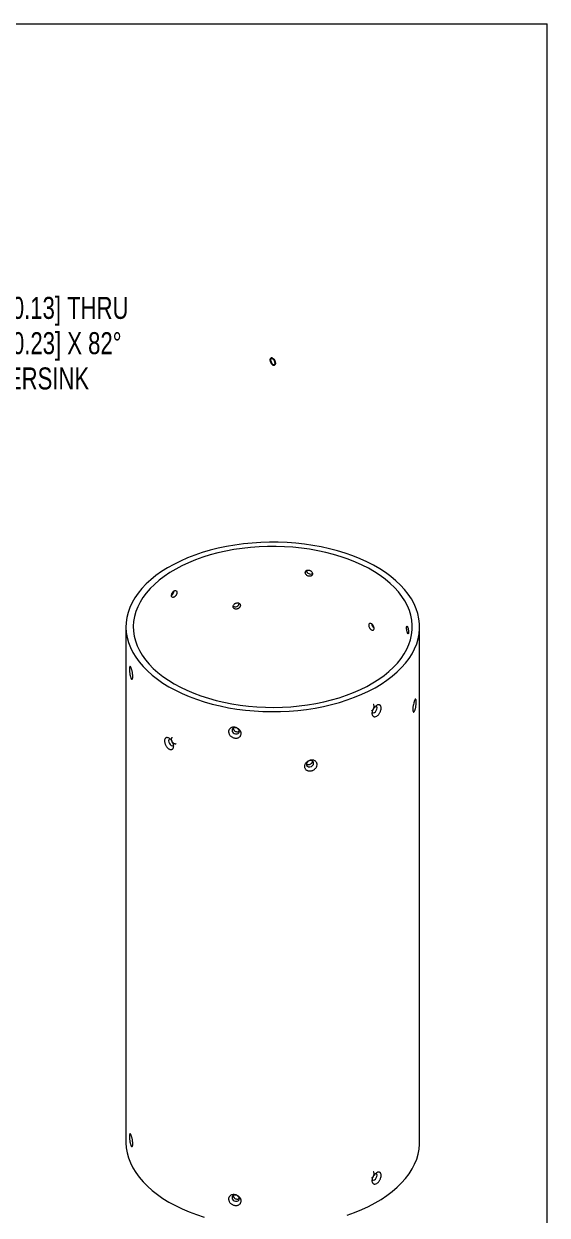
# Model space of a CAD drawing. Header units: millimetres. Extents: x 1 to 20.6, y 0.6 to 27.3.
# Drawn here: x 13.09 to 20.64, y 10.12 to 27.3 of the extents above; entities that cross this region are included whole.
import ezdxf

# ---------------------------------------------------------------- set-up
doc = ezdxf.new("R2010")
doc.units = ezdxf.units.MM
doc.styles.add('SLDTEXTSTYLE0', font='TXT', dxfattribs={"width": 0.75})
doc.dimstyles.new('SLDDIMSTYLE2', dxfattribs={"dimtxt": 0.3175, "dimasz": 0.3302, "dimexe": 0, "dimexo": 0.0625, "dimgap": 0.079375, "dimtad": 0, "dimtih": 1, "dimtoh": 1, "dimlfac": 3, "dimrnd": 1e-09, "dimdsep": 46, "dimtxsty": 'SLDTEXTSTYLE0', "dimsah": 1, "dimcen": 0, "dimadec": 0, "dimazin": 2, "dimtfac": 1, "dimtofl": 0, "dimtmove": 0, "dimatfit": 3, "dimfxl": 1, "dimfrac": 2, "dimtolj": 1, "dimtzin": 12, "dimarcsym": 0})

# ---------------------------------------------------------------- blocks, each defined once
blk = doc.blocks.new('SW_SYMBOL_HOLE_SINK')
at = {"color": 0, "linetype": 'Continuous', "lineweight": 0}
for p, q in [((0, 87.5), (80, 7.5)), ((80, 7.5), (160, 87.5))]:
    blk.add_line(p, q, dxfattribs=at)
blk = doc.blocks.new('_D_4')
at = {"color": 7, "linetype": 'Continuous', "lineweight": 0}
for p, q in [((6.945, 19.63), (10.046, 22.701)), ((10.046, 22.701), (10.601, 22.701))]:
    blk.add_line(p, q, dxfattribs=at)
blk.add_solid([(6.945, 19.63), (7.215, 19.826), (7.143, 19.898)], dxfattribs=at)
at = {"color": 7, "linetype": 'Continuous', "lineweight": 0, "xscale": 0.0040555664, "yscale": 0.0040555664, "zscale": 0.0040555664}
blk.add_blockref('SW_SYMBOL_HOLE_SINK', (10.76, 22.488), dxfattribs=at)
at = {"color": 7, "linetype": 'Continuous', "lineweight": 0, "char_height": 0.3175, "attachment_point": 1, "style": 'SLDTEXTSTYLE0'}
for s, insert in [('18X', (10.771, 23.367)), ('%%c', (11.616, 23.362)), ('0.33[0.13] THRU', (12.213, 23.367)), ('%%c', (11.617, 22.853)), ('0.57[0.23] X 82°', (12.215, 22.858)), ('#4 COUNTERSINK', (11.275, 22.349))]:
    blk.add_mtext(s, dxfattribs=dict(at, insert=insert))

msp = doc.modelspace()

# ---------------------------------------------------------------- linework, layer by layer
at = {"color": 7, "linetype": 'Continuous', "lineweight": 0}
for p in [(0.9525, 27.305), (20.6375, 0.635)]:
    msp.add_line(p, (20.6375, 27.305), dxfattribs=at)
at = {"color": 7, "linetype": 'Continuous', "lineweight": 15}
for p, q in [((14.566364, 18.606801), (14.566364, 11.174919)), ((18.799697, 11.174919), (18.799697, 18.606801))]:
    msp.add_line(p, q, dxfattribs=at)
at = {"color": 7, "linetype": 'Continuous', "flags": 128}
msp.add_lwpolyline([(16.718813, 22.425632), (16.711903, 22.444472), (16.700597, 22.461666), (16.686617, 22.474595), (16.67209, 22.481292), (16.65923, 22.480737), (16.649992, 22.473014), (16.645785, 22.459299), (16.647247, 22.44168), (16.654158, 22.42284), (16.665464, 22.405646), (16.679444, 22.392717), (16.69397, 22.38602), (16.706831, 22.386575), (16.716068, 22.394298), (16.720276, 22.408013), (16.718813, 22.425632)], dxfattribs=at)
at = {"color": 7, "linetype": 'Continuous', "lineweight": 15, "flags": 128}
for points in [[(15.186321, 17.742769), (15.278509, 17.692643), (15.375725, 17.645789), (15.477621, 17.602376), (15.583832, 17.562558), (15.693978, 17.526478), (15.807665, 17.494265), (15.924485, 17.466035), (16.04402, 17.441889), (16.165843, 17.421913), (16.289517, 17.406178), (16.4146, 17.394741), (16.540644, 17.387643), (16.667198, 17.38491), (16.793808, 17.38655), (16.920022, 17.392559), (17.045387, 17.402914), (17.169455, 17.417579), (17.291782, 17.436501), (17.41193, 17.459612), (17.529468, 17.48683), (17.643977, 17.518058), (17.755045, 17.553182), (17.862276, 17.592079), (17.965286, 17.634607), (18.063705, 17.680616), (18.157182, 17.729941), (18.245382, 17.782404), (18.327989, 17.837819), (18.404708, 17.895986), (18.475263, 17.956698), (18.539403, 18.019737), (18.596897, 18.084877), (18.64754, 18.151886), (18.691151, 18.220524), (18.727573, 18.290544), (18.756676, 18.361696), (18.778357, 18.433726), (18.792536, 18.506375), (18.799164, 18.579384), (18.798217, 18.652491), (18.789698, 18.725434), (18.773637, 18.797953), (18.750093, 18.869787), (18.719149, 18.94068), (18.680917, 19.010378), (18.635532, 19.078631), (18.583158, 19.145195), (18.523982, 19.209832), (18.458216, 19.27231), (18.386095, 19.332405), (18.307878, 19.389904), (18.223844, 19.444599), (18.134295, 19.496294), (18.03955, 19.544806), (17.93995, 19.58996), (17.835849, 19.631594), (17.727623, 19.66956), (17.615656, 19.703722), (17.500351, 19.733957), (17.382121, 19.760157), (17.261388, 19.782228), (17.138584, 19.800091), (17.01415, 19.813683), (16.88853, 19.822955), (16.762175, 19.827872), (16.635536, 19.828419), (16.509068, 19.824593), (16.383222, 19.816408), (16.258449, 19.803892), (16.135197, 19.787091), (16.013905, 19.766065), (15.895009, 19.740889), (15.778933, 19.711653), (15.666094, 19.678462), (15.556896, 19.641435), (15.451728, 19.600705), (15.350969, 19.556416), (15.254978, 19.508728), (15.164098, 19.457811), (15.078657, 19.403848), (14.998958, 19.347032), (14.925288, 19.287566), (14.857911, 19.225662), (14.797066, 19.161544), (14.742973, 19.09544), (14.695825, 19.027586), (14.655791, 18.958226), (14.623014, 18.887608), (14.59761, 18.815985), (14.579673, 18.743614), (14.569264, 18.670752), (14.566423, 18.597661), (14.571158, 18.524604), (14.583453, 18.45184), (14.603264, 18.379631), (14.630521, 18.308236), (14.665124, 18.237909), (14.706952, 18.168902), (14.755853, 18.101464), (14.811653, 18.035834), (14.874152, 17.972248), (14.943126, 17.910934), (15.018328, 17.85211), (15.09949, 17.795989), (15.186321, 17.742769)], [(15.261156, 17.785971), (15.350484, 17.737457), (15.444769, 17.692176), (15.54366, 17.650299), (15.64679, 17.611979), (15.753775, 17.57736), (15.864217, 17.546571), (15.977705, 17.519726), (16.093816, 17.496925), (16.21212, 17.478253), (16.332175, 17.463779), (16.453535, 17.453557), (16.57575, 17.447625), (16.698363, 17.446006), (16.820919, 17.448704), (16.942963, 17.455711), (17.064039, 17.467), (17.183698, 17.48253), (17.301495, 17.502241), (17.41699, 17.526062), (17.529756, 17.553903), (17.639371, 17.585661), (17.745429, 17.621217), (17.847535, 17.66044), (17.945308, 17.703184), (18.038386, 17.749289), (18.126422, 17.798584), (18.209088, 17.850886), (18.286078, 17.905999), (18.357104, 17.96372), (18.421902, 18.023833), (18.480231, 18.086115), (18.531875, 18.150334), (18.576641, 18.216251), (18.614363, 18.28362), (18.6449, 18.352192), (18.668138, 18.421711), (18.683992, 18.491919), (18.692402, 18.562554), (18.693337, 18.633354), (18.686794, 18.704055), (18.672797, 18.774394), (18.651397, 18.844109), (18.622675, 18.912942), (18.586738, 18.980636), (18.543718, 19.046939), (18.493777, 19.111605), (18.4371, 19.174393), (18.373897, 19.23507), (18.304404, 19.293409), (18.22888, 19.349194), (18.147604, 19.402218), (18.060881, 19.452282), (17.969032, 19.499201), (17.872399, 19.5428), (17.771341, 19.582918), (17.666235, 19.619404), (17.557471, 19.652123), (17.445454, 19.680954), (17.330601, 19.705788), (17.213339, 19.726535), (17.094104, 19.743115), (16.97334, 19.755469), (16.851496, 19.76355), (16.729025, 19.767327), (16.606383, 19.766787), (16.484027, 19.761932), (16.36241, 19.75278), (16.241987, 19.739364), (16.123204, 19.721736), (16.006503, 19.69996), (15.89232, 19.674117), (15.781077, 19.644303), (15.67319, 19.610631), (15.56906, 19.573223), (15.469074, 19.532221), (15.373604, 19.487776), (15.283005, 19.440054), (15.197614, 19.389232), (15.117749, 19.335499), (15.043707, 19.279056), (14.975764, 19.220111), (14.914171, 19.158885), (14.859159, 19.095606), (14.810932, 19.030508), (14.769669, 18.963833), (14.735523, 18.895831), (14.708623, 18.826753), (14.689068, 18.756857), (14.67693, 18.686403), (14.672255, 18.615653), (14.675061, 18.54487), (14.685336, 18.474317), (14.703042, 18.404257), (14.728115, 18.33495), (14.76046, 18.266655), (14.799956, 18.199626), (14.846459, 18.13411), (14.899793, 18.070354), (14.959761, 18.008593), (15.026139, 17.949057), (15.098682, 17.891968), (15.177118, 17.837539), (15.261156, 17.785971)], [(18.113749, 17.374094), (18.11931, 17.369173), (18.131789, 17.366749), (18.146509, 17.371865), (18.16123, 17.383744), (18.173709, 17.400577), (18.182047, 17.419801), (18.184975, 17.438489)], [(18.184975, 17.438489), (18.182047, 17.453797), (18.173709, 17.463394), (18.166388, 17.465787)], [(16.199904, 17.09892), (16.195905, 17.116537), (16.184514, 17.132709), (16.167468, 17.144975), (16.14736, 17.151466), (16.127252, 17.151195), (16.110205, 17.144204), (16.098815, 17.131555), (16.094815, 17.115176), (16.098815, 17.097559), (16.110205, 17.081386), (16.127252, 17.069121), (16.14736, 17.062629), (16.167468, 17.0629), (16.184514, 17.069892), (16.195905, 17.08254), (16.199904, 17.09892)], [(15.199055, 16.992311), (15.192352, 16.990002), (15.184014, 16.980405), (15.181085, 16.965097), (15.184014, 16.946408), (15.192352, 16.927184), (15.204831, 16.910352), (15.219551, 16.898473), (15.234271, 16.893356), (15.24675, 16.895781), (15.252758, 16.901303)], [(17.271246, 16.641783), (17.267246, 16.658163), (17.255856, 16.670811), (17.238809, 16.677803), (17.218701, 16.678074), (17.198593, 16.671582), (17.181546, 16.659317), (17.170156, 16.643144), (17.166156, 16.625527), (17.170156, 16.609148), (17.181546, 16.596499), (17.198593, 16.589508), (17.218701, 16.589237), (17.238809, 16.595728), (17.255856, 16.607994), (17.267246, 16.624166), (17.271246, 16.641783)], [(14.566364, 11.174919), (14.566423, 11.165779), (14.571158, 11.092721), (14.583453, 11.019958), (14.603264, 10.947749), (14.630521, 10.876353), (14.665124, 10.806026), (14.706952, 10.73702), (14.755853, 10.669581), (14.811653, 10.603952), (14.874152, 10.540366), (14.943126, 10.479051), (15.018328, 10.420228), (15.09949, 10.364106), (15.186321, 10.310887)], [(17.755045, 10.1213), (17.862276, 10.160196), (17.965286, 10.202725), (18.063705, 10.248734), (18.157182, 10.298058), (18.245382, 10.350522), (18.327989, 10.405936), (18.404708, 10.464104), (18.475263, 10.524815), (18.539403, 10.587854), (18.596897, 10.652995), (18.64754, 10.720004), (18.691151, 10.788641), (18.727573, 10.858661), (18.756676, 10.929814), (18.778357, 11.001843), (18.792536, 11.074493), (18.799164, 11.147501), (18.799697, 11.174919)], [(18.113749, 10.633549), (18.11931, 10.628629), (18.131789, 10.626204), (18.146509, 10.631321), (18.16123, 10.6432), (18.173709, 10.660033), (18.182047, 10.679257), (18.184975, 10.697945)], [(18.184975, 10.697945), (18.182047, 10.713253), (18.173709, 10.72285), (18.166388, 10.725242)], [(15.186321, 10.310887), (15.278509, 10.260761), (15.375725, 10.213907), (15.477621, 10.170494), (15.583832, 10.130676), (15.693978, 10.094596)], [(16.199904, 10.358376), (16.195905, 10.375992), (16.184514, 10.392165), (16.167468, 10.40443), (16.14736, 10.410922), (16.127252, 10.410651), (16.110205, 10.403659), (16.098815, 10.391011), (16.094815, 10.374631), (16.098815, 10.357014), (16.110205, 10.340842), (16.127252, 10.328576), (16.14736, 10.322085), (16.167468, 10.322356), (16.184514, 10.329348), (16.195905, 10.341996), (16.199904, 10.358376)]]:
    msp.add_lwpolyline(points, dxfattribs=at)
at = {"color": 7, "linetype": 'Continuous', "lineweight": 15}
for centre, radius, start, end in [((17.225491, 19.429835), 0.060067, 190.3150593, 299.7799266), ((15.1726, 19.133064), 0.085741, 306.6418672, 353.7422244), ((16.14062, 18.956411), 0.060024, 239.6077125, 349.5307946), ((18.193319, 18.659591), 0.085582, 185.9749658, 233.672683)]:
    msp.add_arc(centre, radius, start, end, dxfattribs=at)
for points, knots in [([(17.150737, 19.390125), (17.150737, 19.38719), (17.15108, 19.384257), (17.152424, 19.378394), (17.153442, 19.375432), (17.156097, 19.369683), (17.157721, 19.366905), (17.161557, 19.361537), (17.163789, 19.358934), (17.171098, 19.351744), (17.176985, 19.347581), (17.189665, 19.34127), (17.19659, 19.339057), (17.206871, 19.337462), (17.210349, 19.337206), (17.217079, 19.337276), (17.220348, 19.337593), (17.226692, 19.338794), (17.229758, 19.339686), (17.23543, 19.34197), (17.238072, 19.343368), (17.242954, 19.346699), (17.24512, 19.348583), (17.248904, 19.352754), (17.250539, 19.355072), (17.25316, 19.360008), (17.254147, 19.362608), (17.255483, 19.36807), (17.255825, 19.370955), (17.255829, 19.379651), (17.254465, 19.385729), (17.24927, 19.397307), (17.245383, 19.402926), (17.23816, 19.410278), (17.235473, 19.4126), (17.229782, 19.416764), (17.226776, 19.418619), (17.220441, 19.421872), (17.217106, 19.423263), (17.210399, 19.425456), (17.206991, 19.426279), (17.196595, 19.427896), (17.189763, 19.427782), (17.180175, 19.425862), (17.177145, 19.424944), (17.171412, 19.422562), (17.168692, 19.421079), (17.161372, 19.415979), (17.157431, 19.411581), (17.152143, 19.401631), (17.150737, 19.395994), (17.150737, 19.390125)], [0, 0, 0, 0, 0.03125, 0.03125, 0.0625, 0.0625, 0.09375, 0.09375, 0.125, 0.125, 0.1875, 0.1875, 0.25, 0.25, 0.28125, 0.28125, 0.3125, 0.3125, 0.34375, 0.34375, 0.375, 0.375, 0.40625, 0.40625, 0.4375, 0.4375, 0.46875, 0.46875, 0.5, 0.5, 0.5625, 0.5625, 0.625, 0.625, 0.65625, 0.65625, 0.6875, 0.6875, 0.71875, 0.71875, 0.75, 0.75, 0.8125, 0.8125, 0.84375, 0.84375, 0.875, 0.875, 0.9375, 0.9375, 1, 1, 1, 1]), ([(15.223211, 19.059457), (15.223211, 19.056522), (15.223454, 19.053784), (15.224405, 19.048686), (15.225125, 19.046304), (15.227008, 19.042067), (15.22816, 19.040214), (15.230889, 19.037034), (15.232479, 19.035706), (15.237701, 19.032691), (15.241924, 19.031899), (15.251085, 19.032867), (15.256119, 19.034639), (15.263644, 19.038979), (15.266199, 19.040734), (15.271159, 19.0447), (15.273576, 19.046912), (15.278281, 19.051796), (15.280563, 19.05447), (15.284794, 19.060056), (15.286771, 19.062993), (15.290432, 19.069171), (15.292061, 19.07232), (15.29491, 19.078702), (15.296144, 19.081975), (15.298124, 19.088446), (15.298871, 19.091623), (15.299882, 19.097867), (15.300141, 19.100953), (15.300144, 19.109651), (15.29911, 19.11493), (15.295185, 19.123468), (15.292253, 19.126814), (15.286837, 19.129954), (15.284826, 19.13071), (15.280581, 19.131562), (15.278344, 19.13167), (15.273645, 19.131245), (15.271179, 19.130703), (15.266236, 19.129013), (15.263732, 19.127865), (15.256122, 19.123481), (15.251156, 19.119434), (15.244229, 19.112011), (15.242046, 19.109355), (15.237929, 19.10369), (15.235982, 19.100651), (15.230753, 19.091369), (15.227953, 19.084725), (15.224204, 19.071763), (15.223211, 19.065326), (15.223211, 19.059457)], [0, 0, 0, 0, 0.03125, 0.03125, 0.0625, 0.0625, 0.09375, 0.09375, 0.125, 0.125, 0.1875, 0.1875, 0.25, 0.25, 0.28125, 0.28125, 0.3125, 0.3125, 0.34375, 0.34375, 0.375, 0.375, 0.40625, 0.40625, 0.4375, 0.4375, 0.46875, 0.46875, 0.5, 0.5, 0.5625, 0.5625, 0.625, 0.625, 0.65625, 0.65625, 0.6875, 0.6875, 0.71875, 0.71875, 0.75, 0.75, 0.8125, 0.8125, 0.84375, 0.84375, 0.875, 0.875, 0.9375, 0.9375, 1, 1, 1, 1]), ([(16.110234, 18.900477), (16.110234, 18.897542), (16.110572, 18.894715), (16.111897, 18.889264), (16.1129, 18.886615), (16.11552, 18.881682), (16.117124, 18.879403), (16.120914, 18.875214), (16.123121, 18.873299), (16.130355, 18.868358), (16.136192, 18.866009), (16.148802, 18.86361), (16.155706, 18.863535), (16.165987, 18.865121), (16.16947, 18.865942), (16.176219, 18.868097), (16.179502, 18.869427), (16.185881, 18.872596), (16.188969, 18.87444), (16.194687, 18.878486), (16.197353, 18.880705), (16.202285, 18.885554), (16.204477, 18.888112), (16.208306, 18.893461), (16.209962, 18.896288), (16.212619, 18.90204), (16.21362, 18.904948), (16.214975, 18.910826), (16.215322, 18.913818), (16.215326, 18.922515), (16.213941, 18.928167), (16.208676, 18.938128), (16.204739, 18.942536), (16.197442, 18.947642), (16.19473, 18.949129), (16.188993, 18.951526), (16.185966, 18.952448), (16.179595, 18.953735), (16.176247, 18.954092), (16.16952, 18.954207), (16.166107, 18.953975), (16.155711, 18.952376), (16.148899, 18.950151), (16.139364, 18.945274), (16.136355, 18.943421), (16.130668, 18.939272), (16.127973, 18.936952), (16.120728, 18.929599), (16.116836, 18.92399), (16.111619, 18.912415), (16.110234, 18.906346), (16.110234, 18.900477)], [0, 0, 0, 0, 0.03125, 0.03125, 0.0625, 0.0625, 0.09375, 0.09375, 0.125, 0.125, 0.1875, 0.1875, 0.25, 0.25, 0.28125, 0.28125, 0.3125, 0.3125, 0.34375, 0.34375, 0.375, 0.375, 0.40625, 0.40625, 0.4375, 0.4375, 0.46875, 0.46875, 0.5, 0.5, 0.5625, 0.5625, 0.625, 0.625, 0.65625, 0.65625, 0.6875, 0.6875, 0.71875, 0.71875, 0.75, 0.75, 0.8125, 0.8125, 0.84375, 0.84375, 0.875, 0.875, 0.9375, 0.9375, 1, 1, 1, 1]), ([(18.065918, 18.630475), (18.065918, 18.63341), (18.066174, 18.636156), (18.067177, 18.641284), (18.067936, 18.643689), (18.069915, 18.647981), (18.071126, 18.649867), (18.07398, 18.65312), (18.075639, 18.654488), (18.081064, 18.65762), (18.085423, 18.658491), (18.094776, 18.657633), (18.099866, 18.655894), (18.107392, 18.651554), (18.109934, 18.649791), (18.114841, 18.645795), (18.11722, 18.643561), (18.121829, 18.638621), (18.124052, 18.635913), (18.128159, 18.630256), (18.130068, 18.62728), (18.133591, 18.621022), (18.135152, 18.617834), (18.137876, 18.61138), (18.139052, 18.608073), (18.140935, 18.601547), (18.141644, 18.598347), (18.142603, 18.592073), (18.142848, 18.588979), (18.142851, 18.580281), (18.141873, 18.575035), (18.13814, 18.566607), (18.135344, 18.563339), (18.130131, 18.560317), (18.128189, 18.559601), (18.12407, 18.558821), (18.12189, 18.558746), (18.117287, 18.559227), (18.114861, 18.559792), (18.10997, 18.561512), (18.10748, 18.562668), (18.09987, 18.567052), (18.094848, 18.571067), (18.087776, 18.578407), (18.085537, 18.581029), (18.081294, 18.586622), (18.079278, 18.589621), (18.073845, 18.598786), (18.07091, 18.605351), (18.066968, 18.618202), (18.065918, 18.624606), (18.065918, 18.630475)], [0, 0, 0, 0, 0.03125, 0.03125, 0.0625, 0.0625, 0.09375, 0.09375, 0.125, 0.125, 0.1875, 0.1875, 0.25, 0.25, 0.28125, 0.28125, 0.3125, 0.3125, 0.34375, 0.34375, 0.375, 0.375, 0.40625, 0.40625, 0.4375, 0.4375, 0.46875, 0.46875, 0.5, 0.5, 0.5625, 0.5625, 0.625, 0.625, 0.65625, 0.65625, 0.6875, 0.6875, 0.71875, 0.71875, 0.75, 0.75, 0.8125, 0.8125, 0.84375, 0.84375, 0.875, 0.875, 0.9375, 0.9375, 1, 1, 1, 1]), ([(18.610556, 18.591801), (18.610556, 18.588866), (18.610656, 18.585785), (18.611049, 18.579343), (18.611347, 18.575943), (18.612119, 18.569052), (18.612591, 18.565575), (18.613698, 18.558558), (18.61434, 18.554999), (18.616428, 18.544676), (18.618091, 18.537997), (18.621611, 18.526287), (18.623502, 18.521135), (18.626257, 18.515195), (18.62718, 18.513472), (18.62895, 18.510709), (18.629802, 18.509653), (18.631441, 18.508193), (18.632226, 18.507801), (18.633666, 18.507715), (18.634331, 18.508011), (18.635552, 18.509308), (18.63609, 18.510291), (18.637024, 18.51289), (18.637425, 18.514529), (18.638066, 18.518377), (18.638306, 18.520568), (18.638631, 18.525477), (18.638714, 18.52822), (18.638715, 18.536914), (18.638385, 18.543557), (18.637115, 18.55729), (18.636159, 18.564523), (18.634353, 18.574884), (18.633677, 18.578327), (18.632232, 18.58487), (18.631463, 18.587983), (18.629826, 18.593893), (18.628957, 18.596684), (18.627193, 18.601701), (18.626289, 18.603961), (18.623504, 18.609971), (18.621637, 18.612757), (18.618977, 18.61492), (18.618129, 18.615294), (18.616513, 18.615361), (18.61574, 18.615042), (18.61365, 18.613079), (18.612507, 18.610376), (18.610969, 18.602701), (18.610556, 18.59767), (18.610556, 18.591801)], [0, 0, 0, 0, 0.03125, 0.03125, 0.0625, 0.0625, 0.09375, 0.09375, 0.125, 0.125, 0.1875, 0.1875, 0.25, 0.25, 0.28125, 0.28125, 0.3125, 0.3125, 0.34375, 0.34375, 0.375, 0.375, 0.40625, 0.40625, 0.4375, 0.4375, 0.46875, 0.46875, 0.5, 0.5, 0.5625, 0.5625, 0.625, 0.625, 0.65625, 0.65625, 0.6875, 0.6875, 0.71875, 0.71875, 0.75, 0.75, 0.8125, 0.8125, 0.84375, 0.84375, 0.875, 0.875, 0.9375, 0.9375, 1, 1, 1, 1]), ([(14.619763, 17.945141), (14.618999, 17.95132), (14.618366, 17.957397), (14.617343, 17.96935), (14.616951, 17.975277), (14.616432, 17.986504), (14.6163, 17.991844), (14.616287, 18.001974), (14.61641, 18.006743), (14.617152, 18.019611), (14.618165, 18.026587), (14.620387, 18.033637), (14.621254, 18.035463), (14.623217, 18.037923), (14.624298, 18.038551), (14.626669, 18.038621), (14.627975, 18.038042), (14.630716, 18.035699), (14.632155, 18.033947), (14.635183, 18.029267), (14.636767, 18.026332), (14.639946, 18.019531), (14.641563, 18.015629), (14.644824, 18.006849), (14.646421, 18.002101), (14.649542, 17.991915), (14.651081, 17.986412), (14.653966, 17.975087), (14.655316, 17.969258), (14.65782, 17.957267), (14.658969, 17.951114), (14.66195, 17.932931), (14.663386, 17.920726), (14.664468, 17.903973), (14.664659, 17.898547), (14.664678, 17.888404), (14.664511, 17.883712), (14.663828, 17.875077), (14.663305, 17.87111), (14.661949, 17.864263), (14.661118, 17.861341), (14.659152, 17.856524), (14.658018, 17.854652), (14.655556, 17.852124), (14.654216, 17.851437), (14.651326, 17.851283), (14.649818, 17.851821), (14.646713, 17.854084), (14.645093, 17.855837), (14.641854, 17.860486), (14.640245, 17.863353), (14.637049, 17.870161), (14.635455, 17.87414), (14.632427, 17.882846), (14.630977, 17.887603), (14.628196, 17.897942), (14.626895, 17.903422), (14.624502, 17.914769), (14.623393, 17.920721), (14.621403, 17.93284), (14.620527, 17.938962), (14.619763, 17.945141)], [0, 0, 0, 0, 0.03125, 0.03125, 0.0625, 0.0625, 0.09375, 0.09375, 0.125, 0.125, 0.1875, 0.1875, 0.21875, 0.21875, 0.25, 0.25, 0.28125, 0.28125, 0.3125, 0.3125, 0.34375, 0.34375, 0.375, 0.375, 0.40625, 0.40625, 0.4375, 0.4375, 0.46875, 0.46875, 0.5, 0.5, 0.5625, 0.5625, 0.59375, 0.59375, 0.625, 0.625, 0.65625, 0.65625, 0.6875, 0.6875, 0.71875, 0.71875, 0.75, 0.75, 0.78125, 0.78125, 0.8125, 0.8125, 0.84375, 0.84375, 0.875, 0.875, 0.90625, 0.90625, 0.9375, 0.9375, 0.96875, 0.96875, 1, 1, 1, 1]), ([(18.746298, 17.471748), (18.745534, 17.465569), (18.74466, 17.459469), (18.742685, 17.447427), (18.741569, 17.441431), (18.739172, 17.430054), (18.737885, 17.424633), (18.735119, 17.414335), (18.733644, 17.409488), (18.729111, 17.396444), (18.725827, 17.38943), (18.720998, 17.382484), (18.719373, 17.380714), (18.716251, 17.37843), (18.714749, 17.377897), (18.711879, 17.378036), (18.710514, 17.378725), (18.708048, 17.381251), (18.70693, 17.383086), (18.704947, 17.38793), (18.704113, 17.390864), (18.70276, 17.397694), (18.702237, 17.401641), (18.70155, 17.41031), (18.701383, 17.415004), (18.7014, 17.4251), (18.70159, 17.43055), (18.702312, 17.441736), (18.702842, 17.447515), (18.704236, 17.459451), (18.7051, 17.465572), (18.708077, 17.483735), (18.710652, 17.496023), (18.714955, 17.512931), (18.716489, 17.518421), (18.719627, 17.52867), (18.72122, 17.533407), (18.724448, 17.542109), (18.726093, 17.546089), (18.729277, 17.552908), (18.730834, 17.555798), (18.733876, 17.560517), (18.735333, 17.562292), (18.738067, 17.564638), (18.739366, 17.565223), (18.741756, 17.565164), (18.742836, 17.564533), (18.74479, 17.562097), (18.745666, 17.560264), (18.747153, 17.555556), (18.747773, 17.552677), (18.748778, 17.545856), (18.749155, 17.541944), (18.749897, 17.529082), (18.749887, 17.518719), (18.749111, 17.501929), (18.748722, 17.496026), (18.747696, 17.484019), (18.747062, 17.477928), (18.746298, 17.471748)], [0, 0, 0, 0, 0.03125, 0.03125, 0.0625, 0.0625, 0.09375, 0.09375, 0.125, 0.125, 0.1875, 0.1875, 0.21875, 0.21875, 0.25, 0.25, 0.28125, 0.28125, 0.3125, 0.3125, 0.34375, 0.34375, 0.375, 0.375, 0.40625, 0.40625, 0.4375, 0.4375, 0.46875, 0.46875, 0.5, 0.5, 0.5625, 0.5625, 0.59375, 0.59375, 0.625, 0.625, 0.65625, 0.65625, 0.6875, 0.6875, 0.71875, 0.71875, 0.75, 0.75, 0.78125, 0.78125, 0.8125, 0.8125, 0.84375, 0.84375, 0.875, 0.875, 0.9375, 0.9375, 0.96875, 0.96875, 1, 1, 1, 1]), ([(18.103023, 17.395229), (18.10378, 17.395503), (18.108802, 17.397317), (18.118228, 17.405772), (18.129499, 17.419595), (18.137925, 17.436216), (18.142253, 17.451208), (18.142683, 17.459579), (18.142849, 17.462808)], [0, 0, 0, 0, 0.036932174, 0.244975463, 0.45301921, 0.661129236, 0.869267982, 1, 1, 1, 1]), ([(18.226192, 17.370344), (18.223234, 17.364856), (18.220011, 17.359619), (18.213032, 17.349636), (18.209235, 17.344851), (18.201371, 17.33616), (18.197287, 17.332216), (18.188803, 17.325149), (18.184421, 17.322056), (18.171385, 17.314448), (18.162517, 17.311444), (18.15028, 17.31045), (18.146298, 17.310692), (18.138905, 17.312299), (18.135475, 17.313648), (18.129156, 17.317423), (18.126284, 17.319858), (18.121336, 17.325599), (18.119224, 17.328921), (18.115755, 17.336496), (18.114454, 17.340627), (18.112686, 17.349537), (18.11222, 17.354371), (18.112176, 17.364452), (18.112587, 17.369667), (18.114264, 17.380441), (18.11555, 17.38605), (18.118894, 17.397177), (18.120953, 17.402739), (18.125849, 17.413866), (18.128684, 17.419402), (18.137999, 17.4353), (18.14554, 17.445351), (18.157704, 17.458122), (18.161975, 17.462079), (18.170614, 17.469062), (18.174955, 17.472081), (18.183678, 17.47718), (18.188084, 17.479257), (18.19655, 17.482271), (18.200659, 17.48324), (18.20863, 17.484077), (18.212403, 17.483929), (18.219421, 17.482546), (18.222718, 17.481294), (18.228665, 17.477738), (18.231299, 17.47546), (18.235917, 17.469921), (18.237905, 17.466626), (18.241069, 17.4593), (18.242272, 17.455249), (18.243914, 17.446359), (18.244338, 17.44156), (18.244411, 17.426552), (18.242843, 17.4154), (18.238246, 17.39852), (18.236316, 17.392769), (18.231761, 17.381415), (18.22915, 17.375831), (18.226192, 17.370344)], [0, 0, 0, 0, 0.03125, 0.03125, 0.0625, 0.0625, 0.09375, 0.09375, 0.125, 0.125, 0.1875, 0.1875, 0.21875, 0.21875, 0.25, 0.25, 0.28125, 0.28125, 0.3125, 0.3125, 0.34375, 0.34375, 0.375, 0.375, 0.40625, 0.40625, 0.4375, 0.4375, 0.46875, 0.46875, 0.5, 0.5, 0.5625, 0.5625, 0.59375, 0.59375, 0.625, 0.625, 0.65625, 0.65625, 0.6875, 0.6875, 0.71875, 0.71875, 0.75, 0.75, 0.78125, 0.78125, 0.8125, 0.8125, 0.84375, 0.84375, 0.875, 0.875, 0.9375, 0.9375, 0.96875, 0.96875, 1, 1, 1, 1]), ([(18.142849, 17.462808), (18.142397, 17.467478), (18.141494, 17.476817), (18.136926, 17.484924), (18.132591, 17.48656), (18.131519, 17.486964)], [0, 0, 0, 0, 0.429532488, 0.859061167, 1, 1, 1, 1]), ([(15.288294, 16.920549), (15.286194, 16.919337), (15.280967, 16.91632), (15.269703, 16.917908), (15.256631, 16.924518), (15.244077, 16.936176), (15.23356, 16.951295), (15.226182, 16.968193), (15.222686, 16.984984), (15.223593, 16.99949), (15.227661, 17.009702), (15.232641, 17.01248), (15.23459, 17.013567)], [0, 0, 0, 0, 0.0721469751, 0.1795324406, 0.2868910791, 0.3942218732, 0.501567236, 0.6089468555, 0.7163269698, 0.8236730107, 0.9310036061, 1, 1, 1, 1]), ([(16.076932, 17.031136), (16.072418, 17.035248), (16.068363, 17.039619), (16.061125, 17.048847), (16.057924, 17.053753), (16.05263, 17.0637), (16.050508, 17.068763), (16.047312, 17.079065), (16.046257, 17.084288), (16.044808, 17.099561), (16.046113, 17.109596), (16.051307, 17.123035), (16.053598, 17.127322), (16.059196, 17.135237), (16.062462, 17.138828), (16.069921, 17.145291), (16.074168, 17.148184), (16.083297, 17.153007), (16.088194, 17.154965), (16.098668, 17.157965), (16.104242, 17.158989), (16.115583, 17.160014), (16.121411, 17.160035), (16.133397, 17.159049), (16.139349, 17.158059), (16.151168, 17.155127), (16.157101, 17.153153), (16.168491, 17.148352), (16.173948, 17.145539), (16.184389, 17.13909), (16.189369, 17.13544), (16.202943, 17.12371), (16.210511, 17.114541), (16.218615, 17.100034), (16.220828, 17.09499), (16.224103, 17.08484), (16.225168, 17.079764), (16.226174, 17.069608), (16.226099, 17.064489), (16.224803, 17.054654), (16.223594, 17.049893), (16.220038, 17.040693), (16.217687, 17.036286), (16.212028, 17.028181), (16.208704, 17.024433), (16.201019, 17.017587), (16.196777, 17.014598), (16.187552, 17.009487), (16.182506, 17.007347), (16.1719, 17.004092), (16.166387, 17.002977), (16.154947, 17.001774), (16.148969, 17.001699), (16.137107, 17.002616), (16.131168, 17.003594), (16.119273, 17.006612), (16.11341, 17.008638), (16.102158, 17.01358), (16.096681, 17.016534), (16.086297, 17.023278), (16.081445, 17.027023), (16.076932, 17.031136)], [0, 0, 0, 0, 0.03125, 0.03125, 0.0625, 0.0625, 0.09375, 0.09375, 0.125, 0.125, 0.1875, 0.1875, 0.21875, 0.21875, 0.25, 0.25, 0.28125, 0.28125, 0.3125, 0.3125, 0.34375, 0.34375, 0.375, 0.375, 0.40625, 0.40625, 0.4375, 0.4375, 0.46875, 0.46875, 0.5, 0.5, 0.5625, 0.5625, 0.59375, 0.59375, 0.625, 0.625, 0.65625, 0.65625, 0.6875, 0.6875, 0.71875, 0.71875, 0.75, 0.75, 0.78125, 0.78125, 0.8125, 0.8125, 0.84375, 0.84375, 0.875, 0.875, 0.90625, 0.90625, 0.9375, 0.9375, 0.96875, 0.96875, 1, 1, 1, 1]), ([(16.111171, 17.144191), (16.111221, 17.142117), (16.111389, 17.135028), (16.117834, 17.122723), (16.129578, 17.109485), (16.145392, 17.099694), (16.163178, 17.094437), (16.180627, 17.094709), (16.193223, 17.09792), (16.197973, 17.102118), (16.198961, 17.102992)], [0, 0, 0, 0, 0.061944042, 0.211693445, 0.36148091, 0.511306646, 0.661111135, 0.810868043, 0.960625281, 1, 1, 1, 1]), ([(15.139868, 16.896951), (15.13691, 16.902438), (15.134307, 16.908008), (15.129772, 16.919302), (15.127829, 16.925079), (15.124751, 16.93637), (15.123597, 16.941918), (15.122052, 16.952815), (15.121675, 16.958145), (15.121746, 16.97316), (15.123412, 16.982243), (15.128143, 16.993208), (15.130111, 16.996483), (15.134749, 17.002059), (15.137384, 17.004333), (15.143288, 17.007874), (15.146599, 17.009142), (15.153633, 17.010535), (15.157367, 17.010683), (15.165289, 17.009867), (15.169471, 17.008888), (15.177924, 17.005887), (15.182243, 17.003862), (15.191061, 16.998721), (15.195412, 16.995693), (15.204, 16.98876), (15.208284, 16.984801), (15.216441, 16.976245), (15.22032, 16.971657), (15.227674, 16.961862), (15.231142, 16.956647), (15.240472, 16.940731), (15.245491, 16.92935), (15.250502, 16.912688), (15.251786, 16.907106), (15.253474, 16.896279), (15.253883, 16.891064), (15.253842, 16.881025), (15.253378, 16.876166), (15.251608, 16.867237), (15.250308, 16.863119), (15.24687, 16.855594), (15.24473, 16.852215), (15.239788, 16.846478), (15.236969, 16.844076), (15.230611, 16.840264), (15.227167, 16.838912), (15.219812, 16.837307), (15.21585, 16.837056), (15.207645, 16.837714), (15.203437, 16.838608), (15.19482, 16.84152), (15.190376, 16.843568), (15.181669, 16.848643), (15.177363, 16.851676), (15.168847, 16.858755), (15.164709, 16.862749), (15.156864, 16.871414), (15.153096, 16.876152), (15.146061, 16.886205), (15.142826, 16.891464), (15.139868, 16.896951)], [0, 0, 0, 0, 0.03125, 0.03125, 0.0625, 0.0625, 0.09375, 0.09375, 0.125, 0.125, 0.1875, 0.1875, 0.21875, 0.21875, 0.25, 0.25, 0.28125, 0.28125, 0.3125, 0.3125, 0.34375, 0.34375, 0.375, 0.375, 0.40625, 0.40625, 0.4375, 0.4375, 0.46875, 0.46875, 0.5, 0.5, 0.5625, 0.5625, 0.59375, 0.59375, 0.625, 0.625, 0.65625, 0.65625, 0.6875, 0.6875, 0.71875, 0.71875, 0.75, 0.75, 0.78125, 0.78125, 0.8125, 0.8125, 0.84375, 0.84375, 0.875, 0.875, 0.90625, 0.90625, 0.9375, 0.9375, 0.96875, 0.96875, 1, 1, 1, 1]), ([(17.289129, 16.557743), (17.284615, 16.553631), (17.279782, 16.549902), (17.269484, 16.543205), (17.26396, 16.540216), (17.252679, 16.535255), (17.246895, 16.533254), (17.235036, 16.53023), (17.228992, 16.529229), (17.211229, 16.527848), (17.199459, 16.529081), (17.183638, 16.533925), (17.178565, 16.536067), (17.169294, 16.541196), (17.165067, 16.544179), (17.15743, 16.550969), (17.154043, 16.554775), (17.148378, 16.562886), (17.146056, 16.567225), (17.142468, 16.576485), (17.141258, 16.581261), (17.139963, 16.591075), (17.139884, 16.596168), (17.14089, 16.606369), (17.141958, 16.611444), (17.145213, 16.621544), (17.147431, 16.626613), (17.152841, 16.636303), (17.156037, 16.640966), (17.163427, 16.649929), (17.16762, 16.654205), (17.181171, 16.665924), (17.191874, 16.672549), (17.208856, 16.679721), (17.214775, 16.681701), (17.226665, 16.68466), (17.232603, 16.685645), (17.244462, 16.686634), (17.250411, 16.686624), (17.261771, 16.685604), (17.267249, 16.684605), (17.277793, 16.681601), (17.282736, 16.679626), (17.291846, 16.67482), (17.296076, 16.671948), (17.303587, 16.66545), (17.306852, 16.661855), (17.312428, 16.653985), (17.314741, 16.649671), (17.318215, 16.640691), (17.319408, 16.635993), (17.320695, 16.626169), (17.32077, 16.621088), (17.319324, 16.605822), (17.316069, 16.595273), (17.308162, 16.580405), (17.304983, 16.57552), (17.29771, 16.566238), (17.293642, 16.561856), (17.289129, 16.557743)], [0, 0, 0, 0, 0.03125, 0.03125, 0.0625, 0.0625, 0.09375, 0.09375, 0.125, 0.125, 0.1875, 0.1875, 0.21875, 0.21875, 0.25, 0.25, 0.28125, 0.28125, 0.3125, 0.3125, 0.34375, 0.34375, 0.375, 0.375, 0.40625, 0.40625, 0.4375, 0.4375, 0.46875, 0.46875, 0.5, 0.5, 0.5625, 0.5625, 0.59375, 0.59375, 0.625, 0.625, 0.65625, 0.65625, 0.6875, 0.6875, 0.71875, 0.71875, 0.75, 0.75, 0.78125, 0.78125, 0.8125, 0.8125, 0.84375, 0.84375, 0.875, 0.875, 0.9375, 0.9375, 0.96875, 0.96875, 1, 1, 1, 1]), ([(17.16734, 16.629504), (17.168516, 16.628504), (17.17353, 16.624241), (17.186443, 16.621153), (17.203973, 16.621216), (17.221701, 16.62677), (17.237278, 16.636801), (17.248965, 16.650213), (17.254996, 16.663627), (17.255595, 16.671836), (17.255826, 16.675003)], [0, 0, 0, 0, 0.044185542, 0.188418015, 0.332630034, 0.476796248, 0.62096278, 0.765175241, 0.909407603, 1, 1, 1, 1]), ([(14.619763, 11.204597), (14.618999, 11.210776), (14.618366, 11.216852), (14.617343, 11.228806), (14.616951, 11.234733), (14.616432, 11.245959), (14.6163, 11.2513), (14.616287, 11.261429), (14.61641, 11.266199), (14.617152, 11.279067), (14.618165, 11.286043), (14.620387, 11.293093), (14.621254, 11.294919), (14.623217, 11.297379), (14.624298, 11.298007), (14.626669, 11.298076), (14.627975, 11.297498), (14.630716, 11.295154), (14.632155, 11.293403), (14.635183, 11.288722), (14.636767, 11.285787), (14.639946, 11.278987), (14.641563, 11.275085), (14.644824, 11.266305), (14.646421, 11.261557), (14.649542, 11.251371), (14.651081, 11.245867), (14.653966, 11.234542), (14.655316, 11.228713), (14.65782, 11.216723), (14.658969, 11.210569), (14.66195, 11.192386), (14.663386, 11.180182), (14.664468, 11.163428), (14.664659, 11.158002), (14.664678, 11.14786), (14.664511, 11.143168), (14.663828, 11.134533), (14.663305, 11.130565), (14.661949, 11.123719), (14.661118, 11.120797), (14.659152, 11.11598), (14.658018, 11.114108), (14.655556, 11.111579), (14.654216, 11.110893), (14.651326, 11.110739), (14.649818, 11.111276), (14.646713, 11.113539), (14.645093, 11.115292), (14.641854, 11.119942), (14.640245, 11.122808), (14.637049, 11.129616), (14.635455, 11.133596), (14.632427, 11.142301), (14.630977, 11.147059), (14.628196, 11.157398), (14.626895, 11.162877), (14.624502, 11.174225), (14.623393, 11.180176), (14.621403, 11.192296), (14.620527, 11.198417), (14.619763, 11.204597)], [0, 0, 0, 0, 0.03125, 0.03125, 0.0625, 0.0625, 0.09375, 0.09375, 0.125, 0.125, 0.1875, 0.1875, 0.21875, 0.21875, 0.25, 0.25, 0.28125, 0.28125, 0.3125, 0.3125, 0.34375, 0.34375, 0.375, 0.375, 0.40625, 0.40625, 0.4375, 0.4375, 0.46875, 0.46875, 0.5, 0.5, 0.5625, 0.5625, 0.59375, 0.59375, 0.625, 0.625, 0.65625, 0.65625, 0.6875, 0.6875, 0.71875, 0.71875, 0.75, 0.75, 0.78125, 0.78125, 0.8125, 0.8125, 0.84375, 0.84375, 0.875, 0.875, 0.90625, 0.90625, 0.9375, 0.9375, 0.96875, 0.96875, 1, 1, 1, 1]), ([(18.103023, 10.654685), (18.10378, 10.654958), (18.108802, 10.656773), (18.118228, 10.665228), (18.129499, 10.679051), (18.137925, 10.695672), (18.142253, 10.710664), (18.142683, 10.719034), (18.142849, 10.722264)], [0, 0, 0, 0, 0.0369321742, 0.2449754633, 0.4530192104, 0.6611292359, 0.8692679821, 1, 1, 1, 1]), ([(18.226192, 10.629799), (18.223234, 10.624312), (18.220011, 10.619074), (18.213032, 10.609092), (18.209235, 10.604307), (18.201371, 10.595616), (18.197287, 10.591672), (18.188803, 10.584604), (18.184421, 10.581511), (18.171385, 10.573904), (18.162517, 10.5709), (18.15028, 10.569905), (18.146298, 10.570148), (18.138905, 10.571755), (18.135475, 10.573103), (18.129156, 10.576878), (18.126284, 10.579314), (18.121336, 10.585054), (18.119224, 10.588377), (18.115755, 10.595951), (18.114454, 10.600082), (18.112686, 10.608993), (18.11222, 10.613827), (18.112176, 10.623908), (18.112587, 10.629123), (18.114264, 10.639897), (18.11555, 10.645505), (18.118894, 10.656633), (18.120953, 10.662195), (18.125849, 10.673321), (18.128684, 10.678858), (18.137999, 10.694756), (18.14554, 10.704806), (18.157704, 10.717577), (18.161975, 10.721535), (18.170614, 10.728518), (18.174955, 10.731536), (18.183678, 10.736635), (18.188084, 10.738713), (18.19655, 10.741726), (18.200659, 10.742696), (18.20863, 10.743533), (18.212403, 10.743385), (18.219421, 10.742002), (18.222718, 10.74075), (18.228665, 10.737193), (18.231299, 10.734915), (18.235917, 10.729376), (18.237905, 10.726081), (18.241069, 10.718756), (18.242272, 10.714705), (18.243914, 10.705815), (18.244338, 10.701015), (18.244411, 10.686008), (18.242843, 10.674856), (18.238246, 10.657976), (18.236316, 10.652224), (18.231761, 10.640871), (18.22915, 10.635286), (18.226192, 10.629799)], [0, 0, 0, 0, 0.03125, 0.03125, 0.0625, 0.0625, 0.09375, 0.09375, 0.125, 0.125, 0.1875, 0.1875, 0.21875, 0.21875, 0.25, 0.25, 0.28125, 0.28125, 0.3125, 0.3125, 0.34375, 0.34375, 0.375, 0.375, 0.40625, 0.40625, 0.4375, 0.4375, 0.46875, 0.46875, 0.5, 0.5, 0.5625, 0.5625, 0.59375, 0.59375, 0.625, 0.625, 0.65625, 0.65625, 0.6875, 0.6875, 0.71875, 0.71875, 0.75, 0.75, 0.78125, 0.78125, 0.8125, 0.8125, 0.84375, 0.84375, 0.875, 0.875, 0.9375, 0.9375, 0.96875, 0.96875, 1, 1, 1, 1]), ([(18.142849, 10.722264), (18.142397, 10.726933), (18.141494, 10.736273), (18.136926, 10.74438), (18.132591, 10.746016), (18.131519, 10.74642)], [0, 0, 0, 0, 0.429532488, 0.859061167, 1, 1, 1, 1]), ([(16.076932, 10.290591), (16.072418, 10.294704), (16.068363, 10.299074), (16.061125, 10.308302), (16.057924, 10.313209), (16.05263, 10.323155), (16.050508, 10.328219), (16.047312, 10.33852), (16.046257, 10.343743), (16.044808, 10.359016), (16.046113, 10.369052), (16.051307, 10.382491), (16.053598, 10.386778), (16.059196, 10.394693), (16.062462, 10.398283), (16.069921, 10.404747), (16.074168, 10.40764), (16.083297, 10.412463), (16.088194, 10.414421), (16.098668, 10.41742), (16.104242, 10.418445), (16.115583, 10.41947), (16.121411, 10.419491), (16.133397, 10.418505), (16.139349, 10.417515), (16.151168, 10.414582), (16.157101, 10.412609), (16.168491, 10.407807), (16.173948, 10.404994), (16.184389, 10.398545), (16.189369, 10.394896), (16.202943, 10.383165), (16.210511, 10.373997), (16.218615, 10.35949), (16.220828, 10.354446), (16.224103, 10.344296), (16.225168, 10.33922), (16.226174, 10.329063), (16.226099, 10.323944), (16.224803, 10.314109), (16.223594, 10.309348), (16.220038, 10.300149), (16.217687, 10.295742), (16.212028, 10.287637), (16.208704, 10.283889), (16.201019, 10.277043), (16.196777, 10.274053), (16.187552, 10.268943), (16.182506, 10.266803), (16.1719, 10.263547), (16.166387, 10.262433), (16.154947, 10.26123), (16.148969, 10.261155), (16.137107, 10.262071), (16.131168, 10.263049), (16.119273, 10.266067), (16.11341, 10.268094), (16.102158, 10.273036), (16.096681, 10.27599), (16.086297, 10.282734), (16.081445, 10.286479), (16.076932, 10.290591)], [0, 0, 0, 0, 0.03125, 0.03125, 0.0625, 0.0625, 0.09375, 0.09375, 0.125, 0.125, 0.1875, 0.1875, 0.21875, 0.21875, 0.25, 0.25, 0.28125, 0.28125, 0.3125, 0.3125, 0.34375, 0.34375, 0.375, 0.375, 0.40625, 0.40625, 0.4375, 0.4375, 0.46875, 0.46875, 0.5, 0.5, 0.5625, 0.5625, 0.59375, 0.59375, 0.625, 0.625, 0.65625, 0.65625, 0.6875, 0.6875, 0.71875, 0.71875, 0.75, 0.75, 0.78125, 0.78125, 0.8125, 0.8125, 0.84375, 0.84375, 0.875, 0.875, 0.90625, 0.90625, 0.9375, 0.9375, 0.96875, 0.96875, 1, 1, 1, 1]), ([(16.111171, 10.403647), (16.111221, 10.401572), (16.111389, 10.394483), (16.117834, 10.382179), (16.129578, 10.368941), (16.145392, 10.35915), (16.163178, 10.353893), (16.180627, 10.354165), (16.193223, 10.357376), (16.197973, 10.361574), (16.198961, 10.362447)], [0, 0, 0, 0, 0.061944042, 0.211693445, 0.36148091, 0.511306646, 0.661111135, 0.810868043, 0.960625281, 1, 1, 1, 1])]:
    msp.add_open_spline(points, degree=3, knots=knots, dxfattribs=at)

# ---------------------------------------------------------------- dimensions: what is measured, and where the dimension line sits
at = {"color": 7, "linetype": 'Continuous', "lineweight": 0}
dim = msp.add_radius_dim(center=(6.910019, 19.595361), mpoint=(6.944616, 19.629628), text='18X %%c<> THRU\\P{\\fGDT;w}%%c 0.57[0.23] X 82°\\P#4 COUNTERSINK', dimstyle='SLDDIMSTYLE2', override={"dimpost": '<>'}, dxfattribs=at)
dim.commit()
dim.dimension.update_dxf_attribs({"geometry": '_D_4', "text_midpoint": (13.02177, 22.701016), "dimtype": 164})

doc.saveas('drawing.dxf')
